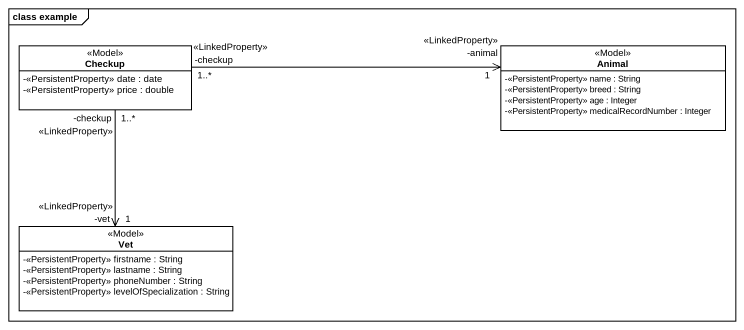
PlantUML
@startuml
mainframe class example
hide circle
hide empty members
skinparam classAttributeIconSize 0
class Checkup <<Model>> {
  -<<PersistentProperty>> date : date
  -<<PersistentProperty>> price : double
}
class Animal <<Model>> {
  -<<PersistentProperty>> name : String
  -<<PersistentProperty>> breed : String
  -<<PersistentProperty>> age : Integer
  -<<PersistentProperty>> medicalRecordNumber : Integer
}
class Vet <<Model>> {
  -<<PersistentProperty>> firstname : String
  -<<PersistentProperty>> lastname : String
  -<<PersistentProperty>> phoneNumber : String
  -<<PersistentProperty>> levelOfSpecialization : String
}
Checkup "-checkup\n1..*\n<<LinkedProperty>>" -right-> "-animal\n1\n<<LinkedProperty>>" Animal
Checkup "-checkup\n1..*\n<<LinkedProperty>>" --> "-vet\n1\n<<LinkedProperty>>" Vet
@enduml
